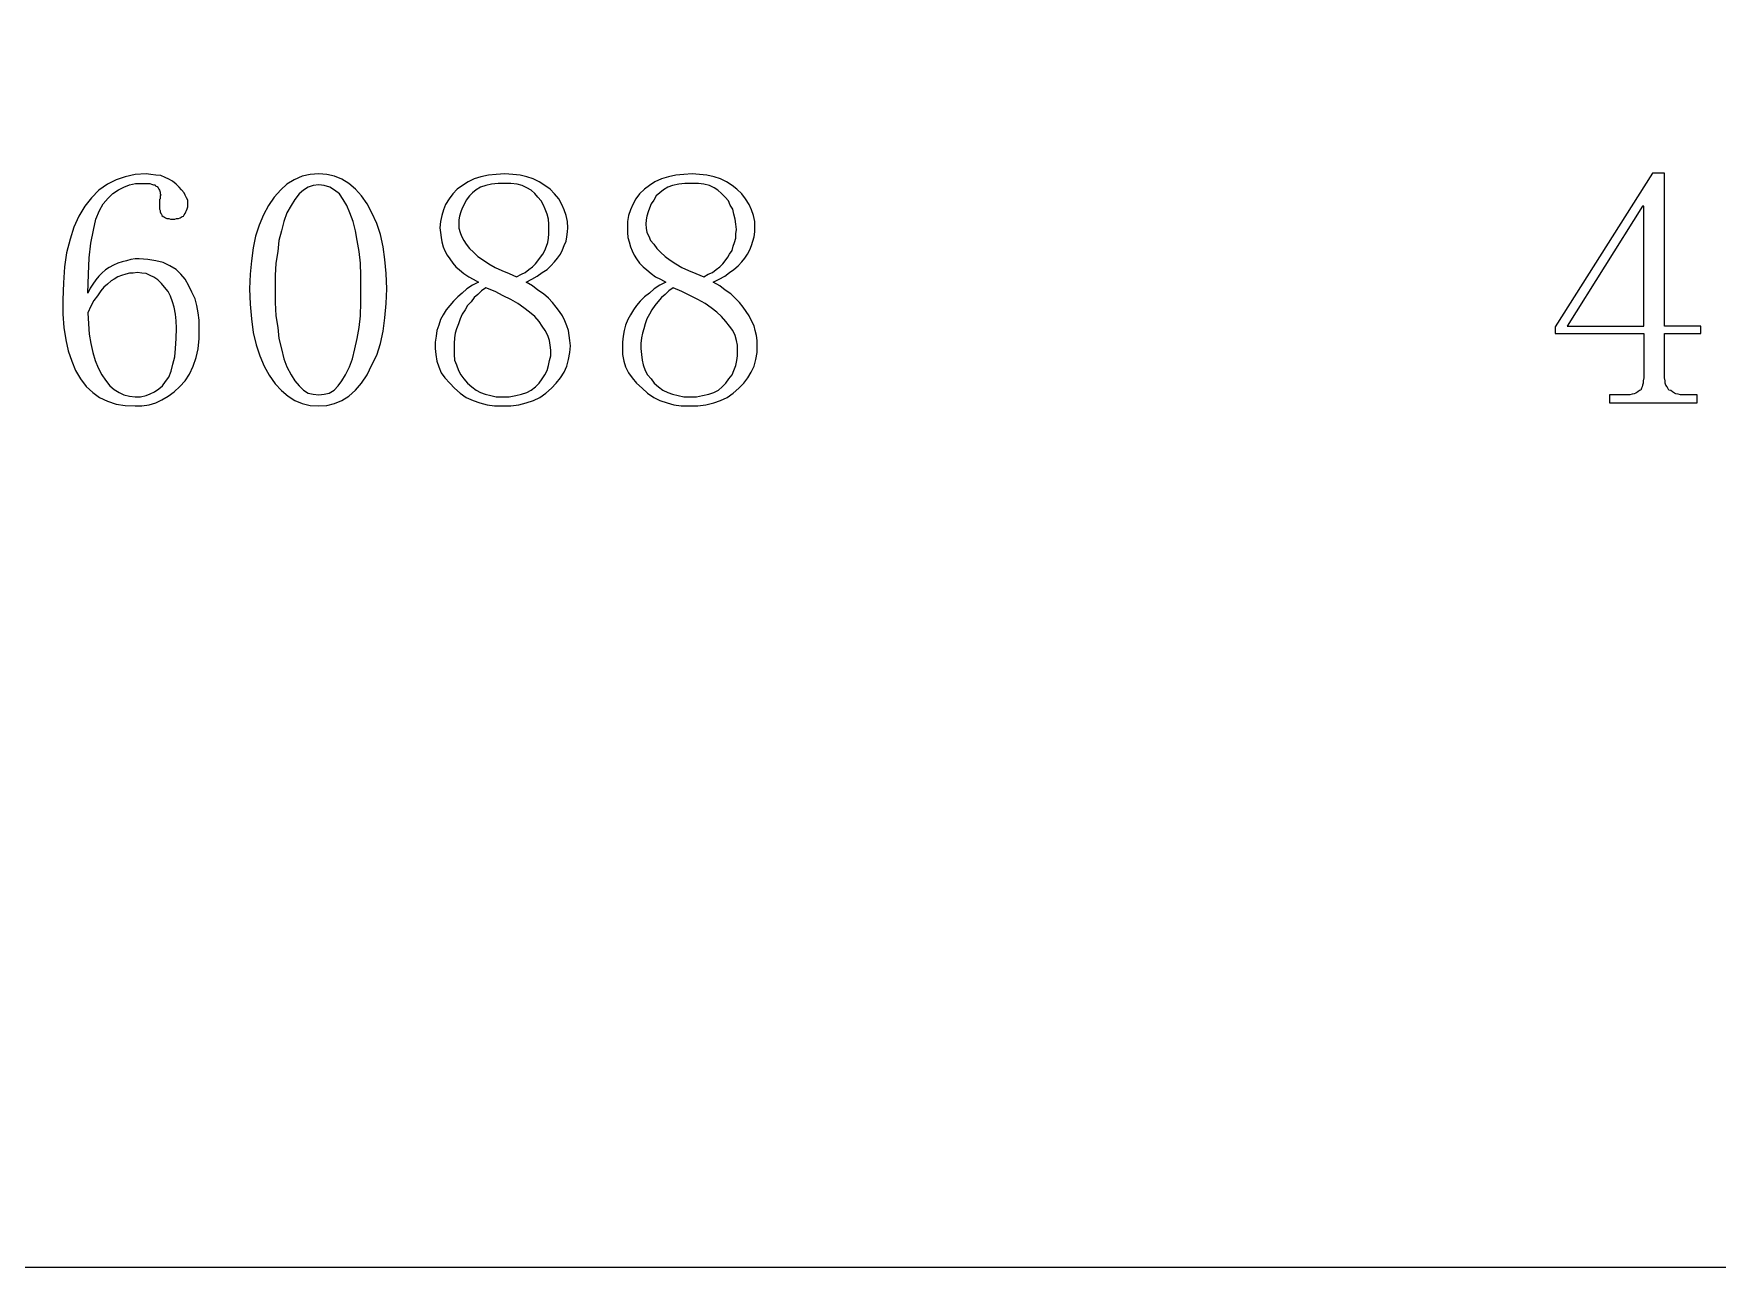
# Model space of a CAD drawing. Extents: x -210 to 210, y -160 to 160.
# Drawn here: x -156.71 to -129.22, y -160 to -139.86 of the extents above; entities that cross this region are included whole.
import ezdxf

# ---------------------------------------------------------------- set-up
doc = ezdxf.new("R2010")
doc.units = 0
doc.header["$MEASUREMENT"] = 0
doc.layers.get('0').update_dxf_attribs({"linetype": 'CONTINUOUS'})

msp = doc.modelspace()

# ---------------------------------------------------------------- linework, layer by layer
msp.add_lwpolyline([(-210.001016, -79.375498), (-210.001016, -158.001006), (-210.001016, -158.001006, 0.414214), (-208.000996, -160.000996), (-208.000996, -160.000996), (-104.250498, -160.000996)], format="xyb")
for points in [[(-130.07, -145.53), (-130.08, -145.48), (-130.08, -145.48), (-130.08, -144.76), (-130.08, -144.76), (-129.49, -144.76), (-129.49, -144.76), (-129.49, -144.64), (-129.49, -144.64), (-130.08, -144.64), (-130.08, -144.64), (-130.08, -142.14), (-130.08, -142.14), (-130.28, -142.14), (-130.28, -142.14), (-131.87, -144.65), (-131.87, -144.65), (-131.87, -144.76), (-131.87, -144.76), (-130.42, -144.76), (-130.42, -144.76), (-130.42, -145.48), (-130.42, -145.48), (-130.43, -145.53), (-130.43, -145.53), (-130.43, -145.57), (-130.43, -145.57), (-130.44, -145.6), (-130.44, -145.6), (-130.45, -145.63), (-130.45, -145.63), (-130.46, -145.65), (-130.46, -145.65), (-130.47, -145.68), (-130.47, -145.68), (-130.49, -145.69), (-130.49, -145.69), (-130.52, -145.71), (-130.52, -145.71), (-130.55, -145.73), (-130.55, -145.73), (-130.58, -145.74), (-130.58, -145.74), (-130.61, -145.75), (-130.61, -145.75), (-130.65, -145.76), (-130.65, -145.76), (-130.7, -145.76), (-130.7, -145.76), (-130.74, -145.76), (-130.74, -145.76), (-130.98, -145.76), (-130.98, -145.76), (-130.98, -145.89), (-130.98, -145.89), (-129.55, -145.89), (-129.55, -145.89), (-129.55, -145.76), (-129.55, -145.76), (-129.74, -145.76), (-129.74, -145.76), (-129.79, -145.76), (-129.79, -145.76), (-129.82, -145.76), (-129.82, -145.76), (-129.86, -145.75), (-129.86, -145.75), (-129.9, -145.74), (-129.9, -145.74), (-129.92, -145.73), (-129.92, -145.73), (-129.95, -145.71), (-129.95, -145.71), (-129.98, -145.69), (-129.98, -145.69), (-130.01, -145.68), (-130.01, -145.68), (-130.03, -145.65), (-130.03, -145.65), (-130.04, -145.63), (-130.04, -145.63), (-130.06, -145.6), (-130.06, -145.6), (-130.07, -145.57), (-130.07, -145.57), (-130.07, -145.53)], [(-154.85, -143.55), (-154.99, -143.54), (-154.99, -143.54), (-155.06, -143.54), (-155.06, -143.54), (-155.13, -143.55), (-155.13, -143.55), (-155.2, -143.57), (-155.2, -143.57), (-155.27, -143.59), (-155.27, -143.59), (-155.34, -143.61), (-155.34, -143.61), (-155.41, -143.64), (-155.41, -143.64), (-155.48, -143.68), (-155.48, -143.68), (-155.54, -143.72), (-155.54, -143.72), (-155.6, -143.77), (-155.6, -143.77), (-155.65, -143.82), (-155.65, -143.82), (-155.7, -143.88), (-155.7, -143.88), (-155.75, -143.95), (-155.75, -143.95), (-155.79, -144.02), (-155.79, -144.02), (-155.83, -144.1), (-155.83, -144.1), (-155.82, -143.79), (-155.82, -143.79), (-155.81, -143.52), (-155.81, -143.52), (-155.78, -143.28), (-155.78, -143.28), (-155.74, -143.07), (-155.74, -143.07), (-155.7, -142.89), (-155.7, -142.89), (-155.64, -142.75), (-155.64, -142.75), (-155.58, -142.64), (-155.58, -142.64), (-155.5, -142.55), (-155.5, -142.55), (-155.42, -142.47), (-155.42, -142.47), (-155.33, -142.41), (-155.33, -142.41), (-155.24, -142.37), (-155.24, -142.37), (-155.15, -142.33), (-155.15, -142.33), (-155.05, -142.31), (-155.05, -142.31), (-154.95, -142.31), (-154.95, -142.31), (-154.9, -142.31), (-154.9, -142.31), (-154.86, -142.31), (-154.86, -142.31), (-154.82, -142.31), (-154.82, -142.31), (-154.79, -142.32), (-154.79, -142.32), (-154.76, -142.33), (-154.76, -142.33), (-154.73, -142.33), (-154.73, -142.33), (-154.72, -142.35), (-154.72, -142.35), (-154.7, -142.36), (-154.7, -142.36), (-154.68, -142.38), (-154.68, -142.38), (-154.67, -142.4), (-154.67, -142.4), (-154.66, -142.42), (-154.66, -142.42), (-154.65, -142.45), (-154.65, -142.45), (-154.65, -142.47), (-154.65, -142.47), (-154.64, -142.5), (-154.64, -142.5), (-154.65, -142.51), (-154.65, -142.51), (-154.65, -142.52), (-154.65, -142.52), (-154.65, -142.54), (-154.65, -142.54), (-154.65, -142.55), (-154.65, -142.55), (-154.65, -142.56), (-154.65, -142.56), (-154.66, -142.57), (-154.66, -142.57), (-154.66, -142.58), (-154.66, -142.58), (-154.66, -142.59), (-154.66, -142.59), (-154.66, -142.61), (-154.66, -142.61), (-154.66, -142.62), (-154.66, -142.62), (-154.66, -142.63), (-154.66, -142.63), (-154.66, -142.64), (-154.66, -142.64), (-154.66, -142.65), (-154.66, -142.65), (-154.66, -142.67), (-154.66, -142.67), (-154.66, -142.7), (-154.66, -142.7), (-154.66, -142.73), (-154.66, -142.73), (-154.65, -142.75), (-154.65, -142.75), (-154.65, -142.77), (-154.65, -142.77), (-154.64, -142.8), (-154.64, -142.8), (-154.63, -142.81), (-154.63, -142.81), (-154.62, -142.83), (-154.62, -142.83), (-154.6, -142.85), (-154.6, -142.85), (-154.58, -142.86), (-154.58, -142.86), (-154.56, -142.87), (-154.56, -142.87), (-154.54, -142.88), (-154.54, -142.88), (-154.51, -142.88), (-154.51, -142.88), (-154.48, -142.89), (-154.48, -142.89), (-154.45, -142.89), (-154.45, -142.89), (-154.41, -142.89), (-154.41, -142.89), (-154.38, -142.88), (-154.38, -142.88), (-154.35, -142.88), (-154.35, -142.88), (-154.32, -142.87), (-154.32, -142.87), (-154.29, -142.85), (-154.29, -142.85), (-154.27, -142.84), (-154.27, -142.84), (-154.26, -142.82), (-154.26, -142.82), (-154.24, -142.8), (-154.24, -142.8), (-154.23, -142.77), (-154.23, -142.77), (-154.22, -142.75), (-154.22, -142.75), (-154.21, -142.72), (-154.21, -142.72), (-154.2, -142.69), (-154.2, -142.69), (-154.2, -142.66), (-154.2, -142.66), (-154.2, -142.62), (-154.2, -142.62), (-154.2, -142.58), (-154.2, -142.58), (-154.22, -142.54), (-154.22, -142.54), (-154.24, -142.5), (-154.24, -142.5), (-154.26, -142.46), (-154.26, -142.46), (-154.3, -142.41), (-154.3, -142.41), (-154.34, -142.37), (-154.34, -142.37), (-154.39, -142.32), (-154.39, -142.32), (-154.45, -142.27), (-154.45, -142.27), (-154.51, -142.24), (-154.51, -142.24), (-154.57, -142.21), (-154.57, -142.21), (-154.64, -142.18), (-154.64, -142.18), (-154.72, -142.17), (-154.72, -142.17), (-154.8, -142.16), (-154.8, -142.16), (-154.88, -142.15), (-154.88, -142.15), (-155.06, -142.16), (-155.06, -142.16), (-155.22, -142.2), (-155.22, -142.2), (-155.37, -142.25), (-155.37, -142.25), (-155.51, -142.32), (-155.51, -142.32), (-155.65, -142.42), (-155.65, -142.42), (-155.77, -142.54), (-155.77, -142.54), (-155.88, -142.68), (-155.88, -142.68), (-155.98, -142.84), (-155.98, -142.84), (-156.06, -143.02), (-156.06, -143.02), (-156.12, -143.22), (-156.12, -143.22), (-156.18, -143.44), (-156.18, -143.44), (-156.21, -143.67), (-156.21, -143.67), (-156.23, -143.93), (-156.23, -143.93), (-156.24, -144.21), (-156.24, -144.21), (-156.24, -144.44), (-156.24, -144.44), (-156.22, -144.66), (-156.22, -144.66), (-156.19, -144.86), (-156.19, -144.86), (-156.15, -145.04), (-156.15, -145.04), (-156.09, -145.21), (-156.09, -145.21), (-156.03, -145.36), (-156.03, -145.36), (-155.95, -145.5), (-155.95, -145.5), (-155.86, -145.62), (-155.86, -145.62), (-155.75, -145.72), (-155.75, -145.72), (-155.64, -145.8), (-155.64, -145.8), (-155.51, -145.86), (-155.51, -145.86), (-155.37, -145.91), (-155.37, -145.91), (-155.22, -145.93), (-155.22, -145.93), (-155.06, -145.94), (-155.06, -145.94), (-154.95, -145.94), (-154.95, -145.94), (-154.83, -145.92), (-154.83, -145.92), (-154.72, -145.89), (-154.72, -145.89), (-154.62, -145.84), (-154.62, -145.84), (-154.52, -145.78), (-154.52, -145.78), (-154.42, -145.71), (-154.42, -145.71), (-154.33, -145.62), (-154.33, -145.62), (-154.24, -145.53), (-154.24, -145.53), (-154.17, -145.42), (-154.17, -145.42), (-154.11, -145.29), (-154.11, -145.29), (-154.06, -145.15), (-154.06, -145.15), (-154.03, -145.01), (-154.03, -145.01), (-154.01, -144.84), (-154.01, -144.84), (-154.01, -144.67), (-154.01, -144.67), (-154.01, -144.54), (-154.01, -144.54), (-154.03, -144.42), (-154.03, -144.42), (-154.05, -144.3), (-154.05, -144.3), (-154.08, -144.19), (-154.08, -144.19), (-154.13, -144.08), (-154.13, -144.08), (-154.18, -143.98), (-154.18, -143.98), (-154.24, -143.87), (-154.24, -143.87), (-154.31, -143.79), (-154.31, -143.79), (-154.39, -143.71), (-154.39, -143.71), (-154.49, -143.65), (-154.49, -143.65), (-154.6, -143.6), (-154.6, -143.6), (-154.72, -143.57), (-154.72, -143.57), (-154.85, -143.55)], [(-152.2, -145.93), (-152.06, -145.94), (-152.06, -145.94), (-151.93, -145.93), (-151.93, -145.93), (-151.8, -145.9), (-151.8, -145.9), (-151.68, -145.85), (-151.68, -145.85), (-151.57, -145.78), (-151.57, -145.78), (-151.46, -145.68), (-151.46, -145.68), (-151.36, -145.57), (-151.36, -145.57), (-151.27, -145.43), (-151.27, -145.43), (-151.19, -145.27), (-151.19, -145.27), (-151.11, -145.11), (-151.11, -145.11), (-151.05, -144.92), (-151.05, -144.92), (-151.01, -144.72), (-151.01, -144.72), (-150.98, -144.5), (-150.98, -144.5), (-150.96, -144.27), (-150.96, -144.27), (-150.95, -144.03), (-150.95, -144.03), (-150.96, -143.78), (-150.96, -143.78), (-150.98, -143.55), (-150.98, -143.55), (-151.01, -143.34), (-151.01, -143.34), (-151.05, -143.14), (-151.05, -143.14), (-151.11, -142.96), (-151.11, -142.96), (-151.19, -142.79), (-151.19, -142.79), (-151.27, -142.64), (-151.27, -142.64), (-151.36, -142.51), (-151.36, -142.51), (-151.46, -142.4), (-151.46, -142.4), (-151.57, -142.31), (-151.57, -142.31), (-151.68, -142.24), (-151.68, -142.24), (-151.8, -142.19), (-151.8, -142.19), (-151.93, -142.16), (-151.93, -142.16), (-152.06, -142.15), (-152.06, -142.15), (-152.2, -142.16), (-152.2, -142.16), (-152.33, -142.19), (-152.33, -142.19), (-152.46, -142.25), (-152.46, -142.25), (-152.58, -142.32), (-152.58, -142.32), (-152.68, -142.41), (-152.68, -142.41), (-152.79, -142.53), (-152.79, -142.53), (-152.88, -142.67), (-152.88, -142.67), (-152.96, -142.82), (-152.96, -142.82), (-153.03, -142.99), (-153.03, -142.99), (-153.09, -143.17), (-153.09, -143.17), (-153.13, -143.36), (-153.13, -143.36), (-153.16, -143.57), (-153.16, -143.57), (-153.18, -143.79), (-153.18, -143.79), (-153.19, -144.03), (-153.19, -144.03), (-153.18, -144.28), (-153.18, -144.28), (-153.16, -144.52), (-153.16, -144.52), (-153.13, -144.74), (-153.13, -144.74), (-153.08, -144.94), (-153.08, -144.94), (-153.02, -145.12), (-153.02, -145.12), (-152.95, -145.29), (-152.95, -145.29), (-152.87, -145.44), (-152.87, -145.44), (-152.77, -145.58), (-152.77, -145.58), (-152.67, -145.69), (-152.67, -145.69), (-152.56, -145.78), (-152.56, -145.78), (-152.45, -145.85), (-152.45, -145.85), (-152.33, -145.9), (-152.33, -145.9), (-152.2, -145.93)], [(-152.06, -142.33), (-152.15, -142.34), (-152.15, -142.34), (-152.23, -142.37), (-152.23, -142.37), (-152.31, -142.42), (-152.31, -142.42), (-152.38, -142.48), (-152.38, -142.48), (-152.45, -142.57), (-152.45, -142.57), (-152.51, -142.67), (-152.51, -142.67), (-152.58, -142.79), (-152.58, -142.79), (-152.63, -142.93), (-152.63, -142.93), (-152.67, -143.08), (-152.67, -143.08), (-152.71, -143.24), (-152.71, -143.24), (-152.73, -143.42), (-152.73, -143.42), (-152.76, -143.61), (-152.76, -143.61), (-152.77, -143.81), (-152.77, -143.81), (-152.77, -144.03), (-152.77, -144.03), (-152.77, -144.25), (-152.77, -144.25), (-152.76, -144.47), (-152.76, -144.47), (-152.73, -144.66), (-152.73, -144.66), (-152.71, -144.84), (-152.71, -144.84), (-152.67, -145.01), (-152.67, -145.01), (-152.63, -145.17), (-152.63, -145.17), (-152.58, -145.3), (-152.58, -145.3), (-152.51, -145.43), (-152.51, -145.43), (-152.45, -145.53), (-152.45, -145.53), (-152.38, -145.61), (-152.38, -145.61), (-152.31, -145.68), (-152.31, -145.68), (-152.23, -145.73), (-152.23, -145.73), (-152.15, -145.75), (-152.15, -145.75), (-152.06, -145.76), (-152.06, -145.76), (-151.97, -145.75), (-151.97, -145.75), (-151.89, -145.73), (-151.89, -145.73), (-151.81, -145.68), (-151.81, -145.68), (-151.74, -145.61), (-151.74, -145.61), (-151.68, -145.53), (-151.68, -145.53), (-151.62, -145.43), (-151.62, -145.43), (-151.56, -145.3), (-151.56, -145.3), (-151.51, -145.17), (-151.51, -145.17), (-151.47, -145.01), (-151.47, -145.01), (-151.43, -144.84), (-151.43, -144.84), (-151.4, -144.66), (-151.4, -144.66), (-151.38, -144.47), (-151.38, -144.47), (-151.37, -144.25), (-151.37, -144.25), (-151.37, -144.03), (-151.37, -144.03), (-151.37, -143.81), (-151.37, -143.81), (-151.38, -143.61), (-151.38, -143.61), (-151.4, -143.42), (-151.4, -143.42), (-151.43, -143.24), (-151.43, -143.24), (-151.46, -143.08), (-151.46, -143.08), (-151.5, -142.93), (-151.5, -142.93), (-151.55, -142.79), (-151.55, -142.79), (-151.6, -142.67), (-151.6, -142.67), (-151.66, -142.57), (-151.66, -142.57), (-151.72, -142.48), (-151.72, -142.48), (-151.8, -142.42), (-151.8, -142.42), (-151.88, -142.37), (-151.88, -142.37), (-151.97, -142.34), (-151.97, -142.34), (-152.06, -142.33)], [(-147.96, -145.07), (-147.95, -144.96), (-147.95, -144.96), (-147.96, -144.87), (-147.96, -144.87), (-147.97, -144.79), (-147.97, -144.79), (-147.98, -144.71), (-147.98, -144.71), (-148.01, -144.63), (-148.01, -144.63), (-148.04, -144.55), (-148.04, -144.55), (-148.08, -144.47), (-148.08, -144.47), (-148.13, -144.4), (-148.13, -144.4), (-148.18, -144.33), (-148.18, -144.33), (-148.24, -144.25), (-148.24, -144.25), (-148.31, -144.18), (-148.31, -144.18), (-148.39, -144.11), (-148.39, -144.11), (-148.48, -144.05), (-148.48, -144.05), (-148.57, -143.98), (-148.57, -143.98), (-148.67, -143.92), (-148.67, -143.92), (-148.58, -143.87), (-148.58, -143.87), (-148.49, -143.82), (-148.49, -143.82), (-148.41, -143.76), (-148.41, -143.76), (-148.33, -143.71), (-148.33, -143.71), (-148.27, -143.65), (-148.27, -143.65), (-148.21, -143.59), (-148.21, -143.59), (-148.16, -143.53), (-148.16, -143.53), (-148.11, -143.46), (-148.11, -143.46), (-148.08, -143.39), (-148.08, -143.39), (-148.05, -143.32), (-148.05, -143.32), (-148.02, -143.25), (-148.02, -143.25), (-148.01, -143.18), (-148.01, -143.18), (-148, -143.1), (-148, -143.1), (-147.99, -143.03), (-147.99, -143.03), (-148, -142.93), (-148, -142.93), (-148.02, -142.83), (-148.02, -142.83), (-148.05, -142.74), (-148.05, -142.74), (-148.09, -142.65), (-148.09, -142.65), (-148.14, -142.56), (-148.14, -142.56), (-148.21, -142.48), (-148.21, -142.48), (-148.28, -142.4), (-148.28, -142.4), (-148.37, -142.34), (-148.37, -142.34), (-148.46, -142.28), (-148.46, -142.28), (-148.56, -142.23), (-148.56, -142.23), (-148.66, -142.2), (-148.66, -142.2), (-148.77, -142.17), (-148.77, -142.17), (-148.89, -142.16), (-148.89, -142.16), (-149.02, -142.15), (-149.02, -142.15), (-149.16, -142.16), (-149.16, -142.16), (-149.29, -142.17), (-149.29, -142.17), (-149.41, -142.2), (-149.41, -142.2), (-149.52, -142.23), (-149.52, -142.23), (-149.62, -142.28), (-149.62, -142.28), (-149.71, -142.34), (-149.71, -142.34), (-149.8, -142.4), (-149.8, -142.4), (-149.87, -142.48), (-149.87, -142.48), (-149.93, -142.56), (-149.93, -142.56), (-149.99, -142.65), (-149.99, -142.65), (-150.02, -142.74), (-150.02, -142.74), (-150.05, -142.83), (-150.05, -142.83), (-150.07, -142.93), (-150.07, -142.93), (-150.08, -143.03), (-150.08, -143.03), (-150.07, -143.11), (-150.07, -143.11), (-150.06, -143.19), (-150.06, -143.19), (-150.05, -143.26), (-150.05, -143.26), (-150.03, -143.34), (-150.03, -143.34), (-150, -143.41), (-150, -143.41), (-149.96, -143.48), (-149.96, -143.48), (-149.92, -143.54), (-149.92, -143.54), (-149.87, -143.61), (-149.87, -143.61), (-149.82, -143.67), (-149.82, -143.67), (-149.76, -143.72), (-149.76, -143.72), (-149.69, -143.78), (-149.69, -143.78), (-149.61, -143.83), (-149.61, -143.83), (-149.54, -143.87), (-149.54, -143.87), (-149.45, -143.92), (-149.45, -143.92), (-149.55, -143.97), (-149.55, -143.97), (-149.64, -144.03), (-149.64, -144.03), (-149.72, -144.1), (-149.72, -144.1), (-149.79, -144.16), (-149.79, -144.16), (-149.86, -144.23), (-149.86, -144.23), (-149.92, -144.3), (-149.92, -144.3), (-149.98, -144.37), (-149.98, -144.37), (-150.03, -144.45), (-150.03, -144.45), (-150.07, -144.53), (-150.07, -144.53), (-150.1, -144.62), (-150.1, -144.62), (-150.13, -144.71), (-150.13, -144.71), (-150.14, -144.8), (-150.14, -144.8), (-150.16, -144.9), (-150.16, -144.9), (-150.16, -145), (-150.16, -145), (-150.15, -145.1), (-150.15, -145.1), (-150.13, -145.21), (-150.13, -145.21), (-150.1, -145.3), (-150.1, -145.3), (-150.06, -145.4), (-150.06, -145.4), (-150, -145.48), (-150, -145.48), (-149.92, -145.57), (-149.92, -145.57), (-149.84, -145.65), (-149.84, -145.65), (-149.75, -145.73), (-149.75, -145.73), (-149.65, -145.8), (-149.65, -145.8), (-149.54, -145.85), (-149.54, -145.85), (-149.43, -145.89), (-149.43, -145.89), (-149.31, -145.92), (-149.31, -145.92), (-149.19, -145.94), (-149.19, -145.94), (-149.06, -145.94), (-149.06, -145.94), (-148.92, -145.94), (-148.92, -145.94), (-148.79, -145.92), (-148.79, -145.92), (-148.67, -145.89), (-148.67, -145.89), (-148.55, -145.85), (-148.55, -145.85), (-148.45, -145.8), (-148.45, -145.8), (-148.35, -145.73), (-148.35, -145.73), (-148.26, -145.65), (-148.26, -145.65), (-148.18, -145.57), (-148.18, -145.57), (-148.11, -145.48), (-148.11, -145.48), (-148.05, -145.39), (-148.05, -145.39), (-148.01, -145.29), (-148.01, -145.29), (-147.98, -145.18), (-147.98, -145.18), (-147.96, -145.07)], [(-148.3, -143.06), (-148.3, -142.97), (-148.3, -142.97), (-148.31, -142.89), (-148.31, -142.89), (-148.33, -142.81), (-148.33, -142.81), (-148.36, -142.73), (-148.36, -142.73), (-148.39, -142.66), (-148.39, -142.66), (-148.43, -142.59), (-148.43, -142.59), (-148.48, -142.53), (-148.48, -142.53), (-148.53, -142.47), (-148.53, -142.47), (-148.59, -142.42), (-148.59, -142.42), (-148.66, -142.38), (-148.66, -142.38), (-148.74, -142.34), (-148.74, -142.34), (-148.82, -142.32), (-148.82, -142.32), (-148.92, -142.31), (-148.92, -142.31), (-149.02, -142.31), (-149.02, -142.31), (-149.13, -142.31), (-149.13, -142.31), (-149.24, -142.32), (-149.24, -142.32), (-149.33, -142.34), (-149.33, -142.34), (-149.42, -142.37), (-149.42, -142.37), (-149.49, -142.41), (-149.49, -142.41), (-149.55, -142.46), (-149.55, -142.46), (-149.6, -142.51), (-149.6, -142.51), (-149.65, -142.58), (-149.65, -142.58), (-149.68, -142.64), (-149.68, -142.64), (-149.72, -142.71), (-149.72, -142.71), (-149.74, -142.77), (-149.74, -142.77), (-149.76, -142.84), (-149.76, -142.84), (-149.77, -142.9), (-149.77, -142.9), (-149.77, -142.97), (-149.77, -142.97), (-149.77, -143.04), (-149.77, -143.04), (-149.75, -143.11), (-149.75, -143.11), (-149.73, -143.17), (-149.73, -143.17), (-149.69, -143.24), (-149.69, -143.24), (-149.65, -143.3), (-149.65, -143.3), (-149.6, -143.37), (-149.6, -143.37), (-149.53, -143.43), (-149.53, -143.43), (-149.46, -143.5), (-149.46, -143.5), (-149.37, -143.56), (-149.37, -143.56), (-149.28, -143.62), (-149.28, -143.62), (-149.18, -143.68), (-149.18, -143.68), (-149.07, -143.73), (-149.07, -143.73), (-148.95, -143.78), (-148.95, -143.78), (-148.83, -143.83), (-148.83, -143.83), (-148.75, -143.79), (-148.75, -143.79), (-148.69, -143.76), (-148.69, -143.76), (-148.63, -143.71), (-148.63, -143.71), (-148.57, -143.67), (-148.57, -143.67), (-148.52, -143.62), (-148.52, -143.62), (-148.48, -143.57), (-148.48, -143.57), (-148.44, -143.51), (-148.44, -143.51), (-148.4, -143.46), (-148.4, -143.46), (-148.37, -143.4), (-148.37, -143.4), (-148.34, -143.33), (-148.34, -143.33), (-148.32, -143.27), (-148.32, -143.27), (-148.31, -143.2), (-148.31, -143.2), (-148.3, -143.13), (-148.3, -143.13), (-148.3, -143.06)], [(-144.9, -145.07), (-144.9, -144.96), (-144.9, -144.96), (-144.9, -144.87), (-144.9, -144.87), (-144.91, -144.79), (-144.91, -144.79), (-144.93, -144.71), (-144.93, -144.71), (-144.95, -144.63), (-144.95, -144.63), (-144.99, -144.55), (-144.99, -144.55), (-145.03, -144.47), (-145.03, -144.47), (-145.08, -144.4), (-145.08, -144.4), (-145.13, -144.33), (-145.13, -144.33), (-145.19, -144.25), (-145.19, -144.25), (-145.26, -144.18), (-145.26, -144.18), (-145.33, -144.11), (-145.33, -144.11), (-145.42, -144.05), (-145.42, -144.05), (-145.51, -143.98), (-145.51, -143.98), (-145.62, -143.92), (-145.62, -143.92), (-145.52, -143.87), (-145.52, -143.87), (-145.43, -143.82), (-145.43, -143.82), (-145.35, -143.76), (-145.35, -143.76), (-145.28, -143.71), (-145.28, -143.71), (-145.21, -143.65), (-145.21, -143.65), (-145.15, -143.59), (-145.15, -143.59), (-145.1, -143.53), (-145.1, -143.53), (-145.06, -143.46), (-145.06, -143.46), (-145.02, -143.39), (-145.02, -143.39), (-144.99, -143.32), (-144.99, -143.32), (-144.97, -143.25), (-144.97, -143.25), (-144.95, -143.18), (-144.95, -143.18), (-144.94, -143.1), (-144.94, -143.1), (-144.94, -143.03), (-144.94, -143.03), (-144.94, -142.93), (-144.94, -142.93), (-144.96, -142.83), (-144.96, -142.83), (-144.99, -142.74), (-144.99, -142.74), (-145.03, -142.65), (-145.03, -142.65), (-145.09, -142.56), (-145.09, -142.56), (-145.15, -142.48), (-145.15, -142.48), (-145.23, -142.4), (-145.23, -142.4), (-145.31, -142.34), (-145.31, -142.34), (-145.4, -142.28), (-145.4, -142.28), (-145.5, -142.23), (-145.5, -142.23), (-145.6, -142.2), (-145.6, -142.2), (-145.72, -142.17), (-145.72, -142.17), (-145.84, -142.16), (-145.84, -142.16), (-145.96, -142.15), (-145.96, -142.15), (-146.1, -142.16), (-146.1, -142.16), (-146.23, -142.17), (-146.23, -142.17), (-146.35, -142.2), (-146.35, -142.2), (-146.46, -142.23), (-146.46, -142.23), (-146.57, -142.28), (-146.57, -142.28), (-146.66, -142.34), (-146.66, -142.34), (-146.74, -142.4), (-146.74, -142.4), (-146.82, -142.48), (-146.82, -142.48), (-146.88, -142.56), (-146.88, -142.56), (-146.93, -142.65), (-146.93, -142.65), (-146.97, -142.74), (-146.97, -142.74), (-147, -142.83), (-147, -142.83), (-147.02, -142.93), (-147.02, -142.93), (-147.02, -143.03), (-147.02, -143.03), (-147.02, -143.11), (-147.02, -143.11), (-147.01, -143.19), (-147.01, -143.19), (-146.99, -143.26), (-146.99, -143.26), (-146.97, -143.34), (-146.97, -143.34), (-146.94, -143.41), (-146.94, -143.41), (-146.91, -143.48), (-146.91, -143.48), (-146.87, -143.54), (-146.87, -143.54), (-146.82, -143.61), (-146.82, -143.61), (-146.76, -143.67), (-146.76, -143.67), (-146.7, -143.72), (-146.7, -143.72), (-146.63, -143.78), (-146.63, -143.78), (-146.56, -143.83), (-146.56, -143.83), (-146.48, -143.87), (-146.48, -143.87), (-146.39, -143.92), (-146.39, -143.92), (-146.49, -143.97), (-146.49, -143.97), (-146.58, -144.03), (-146.58, -144.03), (-146.66, -144.1), (-146.66, -144.1), (-146.74, -144.16), (-146.74, -144.16), (-146.81, -144.23), (-146.81, -144.23), (-146.87, -144.3), (-146.87, -144.3), (-146.92, -144.37), (-146.92, -144.37), (-146.97, -144.45), (-146.97, -144.45), (-147.01, -144.53), (-147.01, -144.53), (-147.05, -144.62), (-147.05, -144.62), (-147.07, -144.71), (-147.07, -144.71), (-147.09, -144.8), (-147.09, -144.8), (-147.1, -144.9), (-147.1, -144.9), (-147.1, -145), (-147.1, -145), (-147.1, -145.1), (-147.1, -145.1), (-147.08, -145.21), (-147.08, -145.21), (-147.05, -145.3), (-147.05, -145.3), (-147, -145.4), (-147, -145.4), (-146.94, -145.48), (-146.94, -145.48), (-146.87, -145.57), (-146.87, -145.57), (-146.78, -145.65), (-146.78, -145.65), (-146.69, -145.73), (-146.69, -145.73), (-146.59, -145.8), (-146.59, -145.8), (-146.49, -145.85), (-146.49, -145.85), (-146.37, -145.89), (-146.37, -145.89), (-146.26, -145.92), (-146.26, -145.92), (-146.14, -145.94), (-146.14, -145.94), (-146.01, -145.94), (-146.01, -145.94), (-145.87, -145.94), (-145.87, -145.94), (-145.74, -145.92), (-145.74, -145.92), (-145.61, -145.89), (-145.61, -145.89), (-145.5, -145.85), (-145.5, -145.85), (-145.39, -145.8), (-145.39, -145.8), (-145.29, -145.73), (-145.29, -145.73), (-145.2, -145.65), (-145.2, -145.65), (-145.12, -145.57), (-145.12, -145.57), (-145.05, -145.48), (-145.05, -145.48), (-145, -145.39), (-145, -145.39), (-144.95, -145.29), (-144.95, -145.29), (-144.92, -145.18), (-144.92, -145.18), (-144.9, -145.07)], [(-145.24, -143.06), (-145.25, -142.97), (-145.25, -142.97), (-145.26, -142.89), (-145.26, -142.89), (-145.28, -142.81), (-145.28, -142.81), (-145.3, -142.73), (-145.3, -142.73), (-145.34, -142.66), (-145.34, -142.66), (-145.37, -142.59), (-145.37, -142.59), (-145.42, -142.53), (-145.42, -142.53), (-145.48, -142.47), (-145.48, -142.47), (-145.54, -142.42), (-145.54, -142.42), (-145.6, -142.38), (-145.6, -142.38), (-145.68, -142.34), (-145.68, -142.34), (-145.77, -142.32), (-145.77, -142.32), (-145.86, -142.31), (-145.86, -142.31), (-145.96, -142.31), (-145.96, -142.31), (-146.08, -142.31), (-146.08, -142.31), (-146.18, -142.32), (-146.18, -142.32), (-146.28, -142.34), (-146.28, -142.34), (-146.36, -142.37), (-146.36, -142.37), (-146.43, -142.41), (-146.43, -142.41), (-146.49, -142.46), (-146.49, -142.46), (-146.55, -142.51), (-146.55, -142.51), (-146.59, -142.58), (-146.59, -142.58), (-146.63, -142.64), (-146.63, -142.64), (-146.66, -142.71), (-146.66, -142.71), (-146.68, -142.77), (-146.68, -142.77), (-146.7, -142.84), (-146.7, -142.84), (-146.71, -142.9), (-146.71, -142.9), (-146.72, -142.97), (-146.72, -142.97), (-146.71, -143.04), (-146.71, -143.04), (-146.7, -143.11), (-146.7, -143.11), (-146.67, -143.17), (-146.67, -143.17), (-146.64, -143.24), (-146.64, -143.24), (-146.59, -143.3), (-146.59, -143.3), (-146.54, -143.37), (-146.54, -143.37), (-146.48, -143.43), (-146.48, -143.43), (-146.4, -143.5), (-146.4, -143.5), (-146.32, -143.56), (-146.32, -143.56), (-146.23, -143.62), (-146.23, -143.62), (-146.13, -143.68), (-146.13, -143.68), (-146.02, -143.73), (-146.02, -143.73), (-145.9, -143.78), (-145.9, -143.78), (-145.77, -143.83), (-145.77, -143.83), (-145.7, -143.79), (-145.7, -143.79), (-145.63, -143.76), (-145.63, -143.76), (-145.57, -143.71), (-145.57, -143.71), (-145.51, -143.67), (-145.51, -143.67), (-145.46, -143.62), (-145.46, -143.62), (-145.42, -143.57), (-145.42, -143.57), (-145.38, -143.51), (-145.38, -143.51), (-145.35, -143.46), (-145.35, -143.46), (-145.31, -143.4), (-145.31, -143.4), (-145.29, -143.33), (-145.29, -143.33), (-145.27, -143.27), (-145.27, -143.27), (-145.25, -143.2), (-145.25, -143.2), (-145.25, -143.13), (-145.25, -143.13), (-145.24, -143.06)], [(-130.44, -142.68), (-131.67, -144.64), (-131.67, -144.64), (-130.42, -144.64), (-130.42, -144.64), (-130.42, -142.68), (-130.42, -142.68), (-130.44, -142.68)], [(-155.83, -144.42), (-155.82, -144.6), (-155.82, -144.6), (-155.81, -144.77), (-155.81, -144.77), (-155.78, -144.92), (-155.78, -144.92), (-155.75, -145.07), (-155.75, -145.07), (-155.71, -145.2), (-155.71, -145.2), (-155.66, -145.32), (-155.66, -145.32), (-155.6, -145.43), (-155.6, -145.43), (-155.54, -145.52), (-155.54, -145.52), (-155.47, -145.61), (-155.47, -145.61), (-155.4, -145.67), (-155.4, -145.67), (-155.32, -145.72), (-155.32, -145.72), (-155.24, -145.76), (-155.24, -145.76), (-155.15, -145.78), (-155.15, -145.78), (-155.06, -145.79), (-155.06, -145.79), (-154.97, -145.79), (-154.97, -145.79), (-154.88, -145.77), (-154.88, -145.77), (-154.81, -145.74), (-154.81, -145.74), (-154.74, -145.71), (-154.74, -145.71), (-154.67, -145.66), (-154.67, -145.66), (-154.61, -145.61), (-154.61, -145.61), (-154.56, -145.54), (-154.56, -145.54), (-154.51, -145.47), (-154.51, -145.47), (-154.47, -145.37), (-154.47, -145.37), (-154.44, -145.26), (-154.44, -145.26), (-154.41, -145.14), (-154.41, -145.14), (-154.4, -145), (-154.4, -145), (-154.39, -144.84), (-154.39, -144.84), (-154.38, -144.67), (-154.38, -144.67), (-154.39, -144.55), (-154.39, -144.55), (-154.4, -144.44), (-154.4, -144.44), (-154.42, -144.33), (-154.42, -144.33), (-154.45, -144.24), (-154.45, -144.24), (-154.48, -144.15), (-154.48, -144.15), (-154.52, -144.07), (-154.52, -144.07), (-154.58, -144), (-154.58, -144), (-154.63, -143.94), (-154.63, -143.94), (-154.69, -143.88), (-154.69, -143.88), (-154.75, -143.84), (-154.75, -143.84), (-154.81, -143.81), (-154.81, -143.81), (-154.88, -143.78), (-154.88, -143.78), (-154.95, -143.77), (-154.95, -143.77), (-155.02, -143.76), (-155.02, -143.76), (-155.09, -143.77), (-155.09, -143.77), (-155.15, -143.77), (-155.15, -143.77), (-155.21, -143.79), (-155.21, -143.79), (-155.28, -143.81), (-155.28, -143.81), (-155.34, -143.83), (-155.34, -143.83), (-155.4, -143.87), (-155.4, -143.87), (-155.45, -143.9), (-155.45, -143.9), (-155.51, -143.95), (-155.51, -143.95), (-155.57, -144), (-155.57, -144), (-155.62, -144.06), (-155.62, -144.06), (-155.67, -144.14), (-155.67, -144.14), (-155.73, -144.22), (-155.73, -144.22), (-155.78, -144.31), (-155.78, -144.31), (-155.83, -144.42)], [(-149.85, -145), (-149.85, -145.1), (-149.85, -145.1), (-149.84, -145.19), (-149.84, -145.19), (-149.81, -145.27), (-149.81, -145.27), (-149.78, -145.36), (-149.78, -145.36), (-149.74, -145.43), (-149.74, -145.43), (-149.69, -145.5), (-149.69, -145.5), (-149.63, -145.57), (-149.63, -145.57), (-149.56, -145.63), (-149.56, -145.63), (-149.49, -145.68), (-149.49, -145.68), (-149.42, -145.72), (-149.42, -145.72), (-149.34, -145.75), (-149.34, -145.75), (-149.25, -145.77), (-149.25, -145.77), (-149.16, -145.79), (-149.16, -145.79), (-149.06, -145.79), (-149.06, -145.79), (-148.95, -145.79), (-148.95, -145.79), (-148.84, -145.77), (-148.84, -145.77), (-148.75, -145.75), (-148.75, -145.75), (-148.66, -145.72), (-148.66, -145.72), (-148.59, -145.68), (-148.59, -145.68), (-148.52, -145.63), (-148.52, -145.63), (-148.46, -145.57), (-148.46, -145.57), (-148.41, -145.5), (-148.41, -145.5), (-148.37, -145.43), (-148.37, -145.43), (-148.33, -145.36), (-148.33, -145.36), (-148.31, -145.28), (-148.31, -145.28), (-148.29, -145.2), (-148.29, -145.2), (-148.27, -145.12), (-148.27, -145.12), (-148.27, -145.03), (-148.27, -145.03), (-148.28, -144.95), (-148.28, -144.95), (-148.29, -144.87), (-148.29, -144.87), (-148.32, -144.79), (-148.32, -144.79), (-148.36, -144.71), (-148.36, -144.71), (-148.41, -144.64), (-148.41, -144.64), (-148.46, -144.56), (-148.46, -144.56), (-148.53, -144.48), (-148.53, -144.48), (-148.62, -144.41), (-148.62, -144.41), (-148.71, -144.34), (-148.71, -144.34), (-148.81, -144.27), (-148.81, -144.27), (-148.92, -144.2), (-148.92, -144.2), (-149.05, -144.14), (-149.05, -144.14), (-149.18, -144.07), (-149.18, -144.07), (-149.33, -144.01), (-149.33, -144.01), (-149.4, -144.06), (-149.4, -144.06), (-149.46, -144.12), (-149.46, -144.12), (-149.52, -144.17), (-149.52, -144.17), (-149.57, -144.24), (-149.57, -144.24), (-149.63, -144.3), (-149.63, -144.3), (-149.67, -144.37), (-149.67, -144.37), (-149.72, -144.44), (-149.72, -144.44), (-149.75, -144.52), (-149.75, -144.52), (-149.78, -144.6), (-149.78, -144.6), (-149.81, -144.68), (-149.81, -144.68), (-149.83, -144.75), (-149.83, -144.75), (-149.84, -144.83), (-149.84, -144.83), (-149.85, -144.92), (-149.85, -144.92), (-149.85, -145)], [(-146.8, -145), (-146.79, -145.1), (-146.79, -145.1), (-146.78, -145.19), (-146.78, -145.19), (-146.76, -145.27), (-146.76, -145.27), (-146.73, -145.36), (-146.73, -145.36), (-146.69, -145.43), (-146.69, -145.43), (-146.63, -145.5), (-146.63, -145.5), (-146.58, -145.57), (-146.58, -145.57), (-146.51, -145.63), (-146.51, -145.63), (-146.44, -145.68), (-146.44, -145.68), (-146.36, -145.72), (-146.36, -145.72), (-146.28, -145.75), (-146.28, -145.75), (-146.19, -145.77), (-146.19, -145.77), (-146.1, -145.79), (-146.1, -145.79), (-146.01, -145.79), (-146.01, -145.79), (-145.89, -145.79), (-145.89, -145.79), (-145.79, -145.77), (-145.79, -145.77), (-145.69, -145.75), (-145.69, -145.75), (-145.61, -145.72), (-145.61, -145.72), (-145.53, -145.68), (-145.53, -145.68), (-145.47, -145.63), (-145.47, -145.63), (-145.41, -145.57), (-145.41, -145.57), (-145.36, -145.5), (-145.36, -145.5), (-145.31, -145.43), (-145.31, -145.43), (-145.28, -145.36), (-145.28, -145.36), (-145.25, -145.28), (-145.25, -145.28), (-145.23, -145.2), (-145.23, -145.2), (-145.22, -145.12), (-145.22, -145.12), (-145.22, -145.03), (-145.22, -145.03), (-145.22, -144.95), (-145.22, -144.95), (-145.24, -144.87), (-145.24, -144.87), (-145.26, -144.79), (-145.26, -144.79), (-145.3, -144.71), (-145.3, -144.71), (-145.35, -144.64), (-145.35, -144.64), (-145.41, -144.56), (-145.41, -144.56), (-145.48, -144.48), (-145.48, -144.48), (-145.56, -144.41), (-145.56, -144.41), (-145.65, -144.34), (-145.65, -144.34), (-145.75, -144.27), (-145.75, -144.27), (-145.87, -144.2), (-145.87, -144.2), (-145.99, -144.14), (-145.99, -144.14), (-146.13, -144.07), (-146.13, -144.07), (-146.27, -144.01), (-146.27, -144.01), (-146.34, -144.06), (-146.34, -144.06), (-146.4, -144.12), (-146.4, -144.12), (-146.46, -144.17), (-146.46, -144.17), (-146.52, -144.24), (-146.52, -144.24), (-146.57, -144.3), (-146.57, -144.3), (-146.62, -144.37), (-146.62, -144.37), (-146.66, -144.44), (-146.66, -144.44), (-146.7, -144.52), (-146.7, -144.52), (-146.73, -144.6), (-146.73, -144.6), (-146.75, -144.68), (-146.75, -144.68), (-146.77, -144.75), (-146.77, -144.75), (-146.79, -144.83), (-146.79, -144.83), (-146.8, -144.92), (-146.8, -144.92), (-146.8, -145)]]:
    msp.add_lwpolyline(points)

doc.saveas('drawing.dxf')
